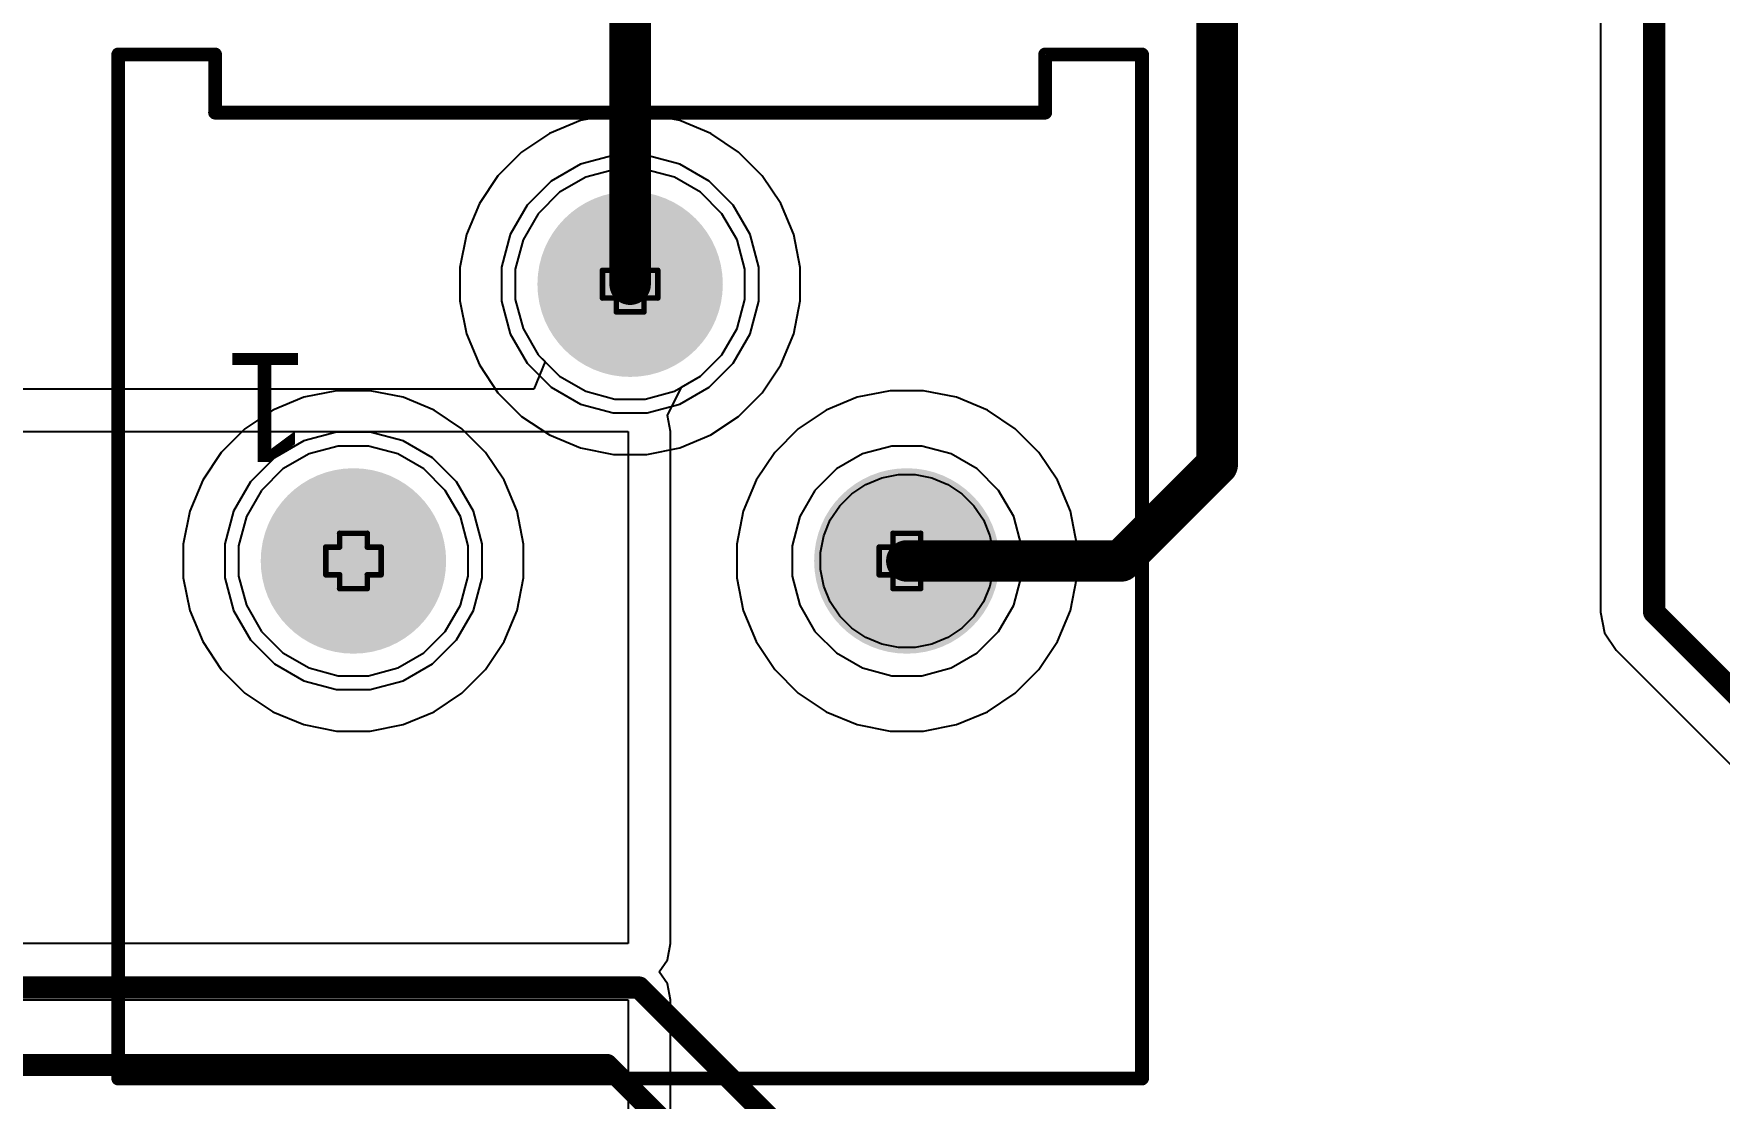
# Model space of a CAD drawing. Header units: inches. Extents: x 0 to 5379, y 0 to 5429.
# Drawn here: x 128.15 to 143.62, y 92.97 to 102.74 of the extents above; entities that cross this region are included whole.
import ezdxf

# ---------------------------------------------------------------- set-up
doc = ezdxf.new("R2010")
doc.units = ezdxf.units.IN
for name, color, linetype in [('Bottom Layer', 5, 'Continuous'), ('Bottom Solder', 6, 'Continuous'), ('Drill Drawing', 1, 'Continuous'), ('GND01', 16, 'Continuous'), ('GND02', 76, 'Continuous'), ('Multi-Layer', 9, 'Continuous'), ('Pad Holes', 156, 'Continuous'), ('PWR', 156, 'Continuous'), ('SIG 01', 90, 'Continuous'), ('Top Layer', 1, 'Continuous'), ('Top Overlay', 2, 'Continuous'), ('Top Solder', 216, 'Continuous')]:
    doc.layers.add(name, color=color, linetype=linetype)
doc.styles.add('Arial', font='', dxfattribs={"height": 0.2})
doc.styles.get('Arial').set_extended_font_data('Arial')

# ---------------------------------------------------------------- blocks, each defined once
blk = doc.blocks.new('3386P_1_104TLF_635')
at = {"layer": 'Bottom Layer'}
h = blk.add_hatch(color=5, dxfattribs=at)
edge = h.paths.add_edge_path()
edge.add_arc((-2.54, 1.27), 0.8, 0, 360)
h = blk.add_hatch(color=5, dxfattribs=at)
edge = h.paths.add_edge_path()
edge.add_arc((2.54, 1.27), 0.8, 0, 360)
h = blk.add_hatch(color=5, dxfattribs=at)
edge = h.paths.add_edge_path()
edge.add_arc((0, -1.27), 0.8, 0, 360)
at = {"layer": 'Bottom Solder'}
h = blk.add_hatch(color=6, dxfattribs=at)
edge = h.paths.add_edge_path()
edge.add_arc((-2.54, 1.27), 0.851, 0, 360)
h = blk.add_hatch(color=6, dxfattribs=at)
edge = h.paths.add_edge_path()
edge.add_arc((2.54, 1.27), 0.851, 0, 360)
h = blk.add_hatch(color=6, dxfattribs=at)
edge = h.paths.add_edge_path()
edge.add_arc((0, -1.27), 0.851, 0, 360)
at = {"layer": 'GND01'}
h = blk.add_hatch(color=16, dxfattribs=at)
edge = h.paths.add_edge_path()
edge.add_arc((-2.54, 1.27), 0.8, 0, 360)
h = blk.add_hatch(color=16, dxfattribs=at)
edge = h.paths.add_edge_path()
edge.add_arc((2.54, 1.27), 0.8, 0, 360)
h = blk.add_hatch(color=16, dxfattribs=at)
edge = h.paths.add_edge_path()
edge.add_arc((0, -1.27), 0.8, 0, 360)
at = {"layer": 'GND02'}
h = blk.add_hatch(color=76, dxfattribs=at)
edge = h.paths.add_edge_path()
edge.add_arc((-2.54, 1.27), 0.8, 0, 360)
h = blk.add_hatch(color=76, dxfattribs=at)
edge = h.paths.add_edge_path()
edge.add_arc((2.54, 1.27), 0.8, 0, 360)
h = blk.add_hatch(color=76, dxfattribs=at)
edge = h.paths.add_edge_path()
edge.add_arc((0, -1.27), 0.8, 0, 360)
at = {"layer": 'Multi-Layer'}
h = blk.add_hatch(color=9, dxfattribs=at)
edge = h.paths.add_edge_path()
edge.add_arc((-2.54, 1.27), 0.8, 0, 360)
h = blk.add_hatch(color=9, dxfattribs=at)
edge = h.paths.add_edge_path()
edge.add_arc((2.54, 1.27), 0.8, 0, 360)
h = blk.add_hatch(color=9, dxfattribs=at)
edge = h.paths.add_edge_path()
edge.add_arc((0, -1.27), 0.8, 0, 360)
at = {"layer": 'Pad Holes'}
h = blk.add_hatch(color=7, dxfattribs=at)
edge = h.paths.add_edge_path()
edge.add_arc((-2.54, 1.27), 0.5, 0, 360)
h = blk.add_hatch(color=7, dxfattribs=at)
edge = h.paths.add_edge_path()
edge.add_arc((2.54, 1.27), 0.5, 0, 360)
h = blk.add_hatch(color=7, dxfattribs=at)
edge = h.paths.add_edge_path()
edge.add_arc((0, -1.27), 0.5, 0, 360)
at = {"layer": 'PWR'}
h = blk.add_hatch(color=156, dxfattribs=at)
edge = h.paths.add_edge_path()
edge.add_arc((-2.54, 1.27), 0.8, 0, 360)
h = blk.add_hatch(color=156, dxfattribs=at)
edge = h.paths.add_edge_path()
edge.add_arc((2.54, 1.27), 0.8, 0, 360)
h = blk.add_hatch(color=156, dxfattribs=at)
edge = h.paths.add_edge_path()
edge.add_arc((0, -1.27), 0.8, 0, 360)
at = {"layer": 'SIG 01'}
h = blk.add_hatch(color=90, dxfattribs=at)
edge = h.paths.add_edge_path()
edge.add_arc((-2.54, 1.27), 0.8, 0, 360)
h = blk.add_hatch(color=90, dxfattribs=at)
edge = h.paths.add_edge_path()
edge.add_arc((2.54, 1.27), 0.8, 0, 360)
h = blk.add_hatch(color=90, dxfattribs=at)
edge = h.paths.add_edge_path()
edge.add_arc((0, -1.27), 0.8, 0, 360)
at = {"layer": 'Top Layer'}
h = blk.add_hatch(color=1, dxfattribs=at)
edge = h.paths.add_edge_path()
edge.add_arc((-2.54, 1.27), 0.8, 0, 360)
h = blk.add_hatch(color=1, dxfattribs=at)
edge = h.paths.add_edge_path()
edge.add_arc((2.54, 1.27), 0.8, 0, 360)
h = blk.add_hatch(color=1, dxfattribs=at)
edge = h.paths.add_edge_path()
edge.add_arc((0, -1.27), 0.8, 0, 360)
at = {"layer": 'Top Solder'}
h = blk.add_hatch(color=216, dxfattribs=at)
edge = h.paths.add_edge_path()
edge.add_arc((-2.54, 1.27), 0.851, 0, 360)
h = blk.add_hatch(color=216, dxfattribs=at)
edge = h.paths.add_edge_path()
edge.add_arc((2.54, 1.27), 0.851, 0, 360)
h = blk.add_hatch(color=216, dxfattribs=at)
edge = h.paths.add_edge_path()
edge.add_arc((0, -1.27), 0.851, 0, 360)
at = {"layer": 'Top Overlay'}
for points in [[(4.699, 6.02, 0.127, 0.127, 0), (-4.699, 6.02, 0.127, 0.127, 0)], [(-4.699, 6.02, 0.127, 0.127, 0), (-4.699, -3.378, 0.127, 0.127, 0)], [(4.699, 6.02, 0.127, 0.127, 0), (4.699, -3.378, 0.127, 0.127, 0)], [(-3.81, -2.845, 0.127, 0.127, 0), (-3.81, -3.378, 0.127, 0.127, 0)], [(3.81, -2.845, 0.127, 0.127, 0), (-3.81, -2.845, 0.127, 0.127, 0)], [(3.81, -2.845, 0.127, 0.127, 0), (3.81, -3.378, 0.127, 0.127, 0)], [(-3.81, -3.378, 0.127, 0.127, 0), (-4.699, -3.378, 0.127, 0.127, 0)], [(4.699, -3.378, 0.127, 0.127, 0), (3.81, -3.378, 0.127, 0.127, 0)]]:
    blk.add_lwpolyline(points, format="xyseb", dxfattribs=at)
for points in [[(-4.731, 6.02, 0.0635, 0.0635, 1), (-4.667, 6.02, 0.0635, 0.0635, 1)], [(-4.731, 6.02, 0.0635, 0.0635, 1), (-4.667, 6.02, 0.0635, 0.0635, 1)], [(4.667, 6.02, 0.0635, 0.0635, 1), (4.731, 6.02, 0.0635, 0.0635, 1)], [(4.667, 6.02, 0.0635, 0.0635, 1), (4.731, 6.02, 0.0635, 0.0635, 1)], [(-3.842, -2.845, 0.0635, 0.0635, 1), (-3.778, -2.845, 0.0635, 0.0635, 1)], [(-3.842, -2.845, 0.0635, 0.0635, 1), (-3.778, -2.845, 0.0635, 0.0635, 1)], [(3.778, -2.845, 0.0635, 0.0635, 1), (3.842, -2.845, 0.0635, 0.0635, 1)], [(3.778, -2.845, 0.0635, 0.0635, 1), (3.842, -2.845, 0.0635, 0.0635, 1)], [(-4.731, -3.378, 0.0635, 0.0635, 1), (-4.667, -3.378, 0.0635, 0.0635, 1)], [(-4.731, -3.378, 0.0635, 0.0635, 1), (-4.667, -3.378, 0.0635, 0.0635, 1)], [(-3.842, -3.378, 0.0635, 0.0635, 1), (-3.778, -3.378, 0.0635, 0.0635, 1)], [(-3.842, -3.378, 0.0635, 0.0635, 1), (-3.778, -3.378, 0.0635, 0.0635, 1)], [(3.778, -3.378, 0.0635, 0.0635, 1), (3.842, -3.378, 0.0635, 0.0635, 1)], [(3.778, -3.378, 0.0635, 0.0635, 1), (3.842, -3.378, 0.0635, 0.0635, 1)], [(4.667, -3.378, 0.0635, 0.0635, 1), (4.731, -3.378, 0.0635, 0.0635, 1)], [(4.667, -3.378, 0.0635, 0.0635, 1), (4.731, -3.378, 0.0635, 0.0635, 1)]]:
    blk.add_lwpolyline(points, format="xyseb", close=True, dxfattribs=at)
at = {"layer": 'Top Overlay', "style": 'Arial'}
blk.add_text('1', height=1, dxfattribs=at).set_placement((2.943, -0.638))

msp = doc.modelspace()

# ---------------------------------------------------------------- linework, layer by layer
at = {"layer": 'Bottom Layer'}
for p, q in [((133.467, 102), (133.165, 101.94)), ((133.775, 102), (133.467, 102)), ((134.077, 101.94), (133.775, 102)), ((132.881, 101.822), (132.625, 101.651)), ((133.165, 101.94), (132.881, 101.822)), ((134.361, 101.822), (134.077, 101.94)), ((134.617, 101.651), (134.361, 101.822)), ((132.625, 101.651), (132.408, 101.434)), ((134.834, 101.434), (134.617, 101.651)), ((132.408, 101.434), (132.237, 101.178)), ((135.005, 101.178), (134.834, 101.434)), ((132.237, 101.178), (132.119, 100.894)), ((135.123, 100.894), (135.005, 101.178)), ((132.119, 100.894), (132.059, 100.592)), ((135.183, 100.592), (135.123, 100.894)), ((132.059, 100.592), (132.059, 100.284)), ((135.183, 100.284), (135.183, 100.592)), ((132.059, 100.284), (132.119, 99.983)), ((135.123, 99.983), (135.183, 100.284)), ((132.119, 99.983), (132.237, 99.698)), ((135.005, 99.698), (135.123, 99.983)), ((132.237, 99.698), (132.408, 99.442)), ((134.834, 99.442), (135.005, 99.698)), ((130.625, 99.4), (130.341, 99.282)), ((130.927, 99.46), (130.625, 99.4)), ((131.235, 99.46), (130.927, 99.46)), ((131.537, 99.4), (131.235, 99.46)), ((131.821, 99.282), (131.537, 99.4)), ((132.408, 99.442), (132.625, 99.225)), ((134.617, 99.225), (134.834, 99.442)), ((135.705, 99.4), (135.421, 99.282)), ((136.007, 99.46), (135.705, 99.4)), ((136.315, 99.46), (136.007, 99.46)), ((136.617, 99.4), (136.315, 99.46)), ((136.901, 99.282), (136.617, 99.4)), ((130.341, 99.282), (130.085, 99.111)), ((132.077, 99.111), (131.821, 99.282)), ((132.625, 99.225), (132.881, 99.054)), ((134.361, 99.054), (134.617, 99.225)), ((135.421, 99.282), (135.165, 99.111)), ((137.157, 99.111), (136.901, 99.282)), ((130.085, 99.111), (129.868, 98.894)), ((132.294, 98.894), (132.077, 99.111)), ((132.881, 99.054), (133.165, 98.936)), ((134.077, 98.936), (134.361, 99.054)), ((135.165, 99.111), (134.948, 98.894)), ((137.374, 98.894), (137.157, 99.111)), ((129.868, 98.894), (129.697, 98.638)), ((132.465, 98.638), (132.294, 98.894)), ((133.165, 98.936), (133.467, 98.876)), ((133.467, 98.876), (133.775, 98.876)), ((133.775, 98.876), (134.077, 98.936)), ((134.948, 98.894), (134.777, 98.638)), ((137.545, 98.638), (137.374, 98.894)), ((129.697, 98.638), (129.579, 98.354)), ((132.583, 98.354), (132.465, 98.638)), ((134.777, 98.638), (134.659, 98.354)), ((135.655, 98.514), (135.785, 98.601)), ((135.785, 98.601), (135.93, 98.661)), ((135.93, 98.661), (136.083, 98.692)), ((136.083, 98.692), (136.239, 98.692)), ((136.239, 98.692), (136.392, 98.661)), ((136.392, 98.661), (136.537, 98.601)), ((136.537, 98.601), (136.667, 98.514)), ((137.663, 98.354), (137.545, 98.638)), ((135.545, 98.404), (135.655, 98.514)), ((136.667, 98.514), (136.777, 98.404)), ((129.579, 98.354), (129.519, 98.052)), ((132.643, 98.052), (132.583, 98.354)), ((134.659, 98.354), (134.599, 98.052)), ((135.398, 98.13), (135.458, 98.274)), ((135.458, 98.274), (135.545, 98.404)), ((136.777, 98.404), (136.864, 98.274)), ((136.864, 98.274), (136.924, 98.13)), ((137.723, 98.052), (137.663, 98.354)), ((135.368, 97.976), (135.398, 98.13)), ((136.924, 98.13), (136.954, 97.976)), ((129.519, 98.052), (129.519, 97.744)), ((132.643, 97.744), (132.643, 98.052)), ((134.599, 98.052), (134.599, 97.744)), ((135.368, 97.82), (135.368, 97.976)), ((136.954, 97.976), (136.954, 97.82)), ((137.723, 97.744), (137.723, 98.052)), ((135.398, 97.667), (135.368, 97.82)), ((136.954, 97.82), (136.924, 97.667)), ((129.519, 97.744), (129.579, 97.443)), ((132.583, 97.443), (132.643, 97.744)), ((134.599, 97.744), (134.659, 97.443)), ((135.458, 97.522), (135.398, 97.667)), ((136.924, 97.667), (136.864, 97.522)), ((137.663, 97.443), (137.723, 97.744)), ((135.545, 97.392), (135.458, 97.522)), ((136.864, 97.522), (136.777, 97.392)), ((129.579, 97.443), (129.697, 97.158)), ((132.465, 97.158), (132.583, 97.443)), ((134.659, 97.443), (134.777, 97.158)), ((135.655, 97.282), (135.545, 97.392)), ((136.777, 97.392), (136.667, 97.282)), ((137.545, 97.158), (137.663, 97.443)), ((135.785, 97.195), (135.655, 97.282)), ((135.93, 97.135), (135.785, 97.195)), ((136.537, 97.195), (136.392, 97.135)), ((136.667, 97.282), (136.537, 97.195)), ((129.697, 97.158), (129.868, 96.902)), ((132.294, 96.902), (132.465, 97.158)), ((134.777, 97.158), (134.948, 96.902)), ((136.083, 97.105), (135.93, 97.135)), ((136.239, 97.105), (136.083, 97.105)), ((136.392, 97.135), (136.239, 97.105)), ((137.374, 96.902), (137.545, 97.158)), ((129.868, 96.902), (130.085, 96.685)), ((132.077, 96.685), (132.294, 96.902)), ((134.948, 96.902), (135.165, 96.685)), ((137.157, 96.685), (137.374, 96.902)), ((130.085, 96.685), (130.341, 96.514)), ((131.821, 96.514), (132.077, 96.685)), ((135.165, 96.685), (135.421, 96.514)), ((136.901, 96.514), (137.157, 96.685)), ((130.341, 96.514), (130.625, 96.396)), ((131.537, 96.396), (131.821, 96.514)), ((135.421, 96.514), (135.705, 96.396)), ((136.617, 96.396), (136.901, 96.514)), ((130.625, 96.396), (130.927, 96.336)), ((130.927, 96.336), (131.235, 96.336)), ((131.235, 96.336), (131.537, 96.396)), ((135.705, 96.396), (136.007, 96.336)), ((136.007, 96.336), (136.315, 96.336)), ((136.315, 96.336), (136.617, 96.396))]:
    msp.add_line(p, q, dxfattribs=at)
at = {"layer": 'Drill Drawing'}
for points in [[(133.367, 100.311, 0.0508, 0.0508, 0), (133.367, 100.565, 0.0508, 0.0508, 0)], [(133.367, 100.565, 0.0508, 0.0508, 0), (133.494, 100.565, 0.0508, 0.0508, 0)], [(133.494, 100.565, 0.0508, 0.0508, 0), (133.494, 100.692, 0.0508, 0.0508, 0)], [(133.494, 100.692, 0.0508, 0.0508, 0), (133.748, 100.692, 0.0508, 0.0508, 0)], [(133.748, 100.565, 0.0508, 0.0508, 0), (133.748, 100.692, 0.0508, 0.0508, 0)], [(133.748, 100.565, 0.0508, 0.0508, 0), (133.875, 100.565, 0.0508, 0.0508, 0)], [(133.875, 100.311, 0.0508, 0.0508, 0), (133.875, 100.565, 0.0508, 0.0508, 0)], [(133.367, 100.311, 0.0508, 0.0508, 0), (133.494, 100.311, 0.0508, 0.0508, 0)], [(133.494, 100.184, 0.0508, 0.0508, 0), (133.494, 100.311, 0.0508, 0.0508, 0)], [(133.748, 100.311, 0.0508, 0.0508, 0), (133.875, 100.311, 0.0508, 0.0508, 0)], [(133.748, 100.184, 0.0508, 0.0508, 0), (133.748, 100.311, 0.0508, 0.0508, 0)], [(133.494, 100.184, 0.0508, 0.0508, 0), (133.748, 100.184, 0.0508, 0.0508, 0)], [(130.954, 98.025, 0.0508, 0.0508, 0), (130.954, 98.152, 0.0508, 0.0508, 0)], [(130.954, 98.152, 0.0508, 0.0508, 0), (131.208, 98.152, 0.0508, 0.0508, 0)], [(131.208, 98.025, 0.0508, 0.0508, 0), (131.208, 98.152, 0.0508, 0.0508, 0)], [(136.034, 98.025, 0.0508, 0.0508, 0), (136.034, 98.152, 0.0508, 0.0508, 0)], [(136.034, 98.152, 0.0508, 0.0508, 0), (136.288, 98.152, 0.0508, 0.0508, 0)], [(136.288, 98.025, 0.0508, 0.0508, 0), (136.288, 98.152, 0.0508, 0.0508, 0)], [(130.827, 97.771, 0.0508, 0.0508, 0), (130.827, 98.025, 0.0508, 0.0508, 0)], [(130.827, 98.025, 0.0508, 0.0508, 0), (130.954, 98.025, 0.0508, 0.0508, 0)], [(131.208, 98.025, 0.0508, 0.0508, 0), (131.335, 98.025, 0.0508, 0.0508, 0)], [(131.335, 97.771, 0.0508, 0.0508, 0), (131.335, 98.025, 0.0508, 0.0508, 0)], [(135.907, 97.771, 0.0508, 0.0508, 0), (135.907, 98.025, 0.0508, 0.0508, 0)], [(135.907, 98.025, 0.0508, 0.0508, 0), (136.034, 98.025, 0.0508, 0.0508, 0)], [(136.288, 98.025, 0.0508, 0.0508, 0), (136.415, 98.025, 0.0508, 0.0508, 0)], [(136.415, 97.771, 0.0508, 0.0508, 0), (136.415, 98.025, 0.0508, 0.0508, 0)], [(130.827, 97.771, 0.0508, 0.0508, 0), (130.954, 97.771, 0.0508, 0.0508, 0)], [(130.954, 97.644, 0.0508, 0.0508, 0), (130.954, 97.771, 0.0508, 0.0508, 0)], [(131.208, 97.771, 0.0508, 0.0508, 0), (131.335, 97.771, 0.0508, 0.0508, 0)], [(131.208, 97.644, 0.0508, 0.0508, 0), (131.208, 97.771, 0.0508, 0.0508, 0)], [(135.907, 97.771, 0.0508, 0.0508, 0), (136.034, 97.771, 0.0508, 0.0508, 0)], [(136.034, 97.644, 0.0508, 0.0508, 0), (136.034, 97.771, 0.0508, 0.0508, 0)], [(136.288, 97.771, 0.0508, 0.0508, 0), (136.415, 97.771, 0.0508, 0.0508, 0)], [(136.288, 97.644, 0.0508, 0.0508, 0), (136.288, 97.771, 0.0508, 0.0508, 0)], [(130.954, 97.644, 0.0508, 0.0508, 0), (131.208, 97.644, 0.0508, 0.0508, 0)], [(136.034, 97.644, 0.0508, 0.0508, 0), (136.288, 97.644, 0.0508, 0.0508, 0)]]:
    msp.add_lwpolyline(points, format="xyseb", dxfattribs=at)
for points in [[(133.354, 100.565, 0.0254, 0.0254, 1), (133.38, 100.565, 0.0254, 0.0254, 1)], [(133.354, 100.565, 0.0254, 0.0254, 1), (133.38, 100.565, 0.0254, 0.0254, 1)], [(133.481, 100.692, 0.0254, 0.0254, 1), (133.507, 100.692, 0.0254, 0.0254, 1)], [(133.481, 100.692, 0.0254, 0.0254, 1), (133.507, 100.692, 0.0254, 0.0254, 1)], [(133.481, 100.565, 0.0254, 0.0254, 1), (133.507, 100.565, 0.0254, 0.0254, 1)], [(133.481, 100.565, 0.0254, 0.0254, 1), (133.507, 100.565, 0.0254, 0.0254, 1)], [(133.735, 100.692, 0.0254, 0.0254, 1), (133.761, 100.692, 0.0254, 0.0254, 1)], [(133.735, 100.692, 0.0254, 0.0254, 1), (133.761, 100.692, 0.0254, 0.0254, 1)], [(133.735, 100.565, 0.0254, 0.0254, 1), (133.761, 100.565, 0.0254, 0.0254, 1)], [(133.735, 100.565, 0.0254, 0.0254, 1), (133.761, 100.565, 0.0254, 0.0254, 1)], [(133.862, 100.565, 0.0254, 0.0254, 1), (133.888, 100.565, 0.0254, 0.0254, 1)], [(133.862, 100.565, 0.0254, 0.0254, 1), (133.888, 100.565, 0.0254, 0.0254, 1)], [(133.354, 100.311, 0.0254, 0.0254, 1), (133.38, 100.311, 0.0254, 0.0254, 1)], [(133.354, 100.311, 0.0254, 0.0254, 1), (133.38, 100.311, 0.0254, 0.0254, 1)], [(133.481, 100.311, 0.0254, 0.0254, 1), (133.507, 100.311, 0.0254, 0.0254, 1)], [(133.481, 100.311, 0.0254, 0.0254, 1), (133.507, 100.311, 0.0254, 0.0254, 1)], [(133.735, 100.311, 0.0254, 0.0254, 1), (133.761, 100.311, 0.0254, 0.0254, 1)], [(133.735, 100.311, 0.0254, 0.0254, 1), (133.761, 100.311, 0.0254, 0.0254, 1)], [(133.862, 100.311, 0.0254, 0.0254, 1), (133.888, 100.311, 0.0254, 0.0254, 1)], [(133.862, 100.311, 0.0254, 0.0254, 1), (133.888, 100.311, 0.0254, 0.0254, 1)], [(133.481, 100.184, 0.0254, 0.0254, 1), (133.507, 100.184, 0.0254, 0.0254, 1)], [(133.481, 100.184, 0.0254, 0.0254, 1), (133.507, 100.184, 0.0254, 0.0254, 1)], [(133.735, 100.184, 0.0254, 0.0254, 1), (133.761, 100.184, 0.0254, 0.0254, 1)], [(133.735, 100.184, 0.0254, 0.0254, 1), (133.761, 100.184, 0.0254, 0.0254, 1)], [(130.941, 98.152, 0.0254, 0.0254, 1), (130.967, 98.152, 0.0254, 0.0254, 1)], [(130.941, 98.152, 0.0254, 0.0254, 1), (130.967, 98.152, 0.0254, 0.0254, 1)], [(131.195, 98.152, 0.0254, 0.0254, 1), (131.221, 98.152, 0.0254, 0.0254, 1)], [(131.195, 98.152, 0.0254, 0.0254, 1), (131.221, 98.152, 0.0254, 0.0254, 1)], [(136.021, 98.152, 0.0254, 0.0254, 1), (136.047, 98.152, 0.0254, 0.0254, 1)], [(136.021, 98.152, 0.0254, 0.0254, 1), (136.047, 98.152, 0.0254, 0.0254, 1)], [(136.275, 98.152, 0.0254, 0.0254, 1), (136.301, 98.152, 0.0254, 0.0254, 1)], [(136.275, 98.152, 0.0254, 0.0254, 1), (136.301, 98.152, 0.0254, 0.0254, 1)], [(130.814, 98.025, 0.0254, 0.0254, 1), (130.84, 98.025, 0.0254, 0.0254, 1)], [(130.814, 98.025, 0.0254, 0.0254, 1), (130.84, 98.025, 0.0254, 0.0254, 1)], [(130.941, 98.025, 0.0254, 0.0254, 1), (130.967, 98.025, 0.0254, 0.0254, 1)], [(130.941, 98.025, 0.0254, 0.0254, 1), (130.967, 98.025, 0.0254, 0.0254, 1)], [(131.195, 98.025, 0.0254, 0.0254, 1), (131.221, 98.025, 0.0254, 0.0254, 1)], [(131.195, 98.025, 0.0254, 0.0254, 1), (131.221, 98.025, 0.0254, 0.0254, 1)], [(131.322, 98.025, 0.0254, 0.0254, 1), (131.348, 98.025, 0.0254, 0.0254, 1)], [(131.322, 98.025, 0.0254, 0.0254, 1), (131.348, 98.025, 0.0254, 0.0254, 1)], [(135.894, 98.025, 0.0254, 0.0254, 1), (135.92, 98.025, 0.0254, 0.0254, 1)], [(135.894, 98.025, 0.0254, 0.0254, 1), (135.92, 98.025, 0.0254, 0.0254, 1)], [(136.021, 98.025, 0.0254, 0.0254, 1), (136.047, 98.025, 0.0254, 0.0254, 1)], [(136.021, 98.025, 0.0254, 0.0254, 1), (136.047, 98.025, 0.0254, 0.0254, 1)], [(136.275, 98.025, 0.0254, 0.0254, 1), (136.301, 98.025, 0.0254, 0.0254, 1)], [(136.275, 98.025, 0.0254, 0.0254, 1), (136.301, 98.025, 0.0254, 0.0254, 1)], [(136.402, 98.025, 0.0254, 0.0254, 1), (136.428, 98.025, 0.0254, 0.0254, 1)], [(136.402, 98.025, 0.0254, 0.0254, 1), (136.428, 98.025, 0.0254, 0.0254, 1)], [(130.814, 97.771, 0.0254, 0.0254, 1), (130.84, 97.771, 0.0254, 0.0254, 1)], [(130.814, 97.771, 0.0254, 0.0254, 1), (130.84, 97.771, 0.0254, 0.0254, 1)], [(130.941, 97.771, 0.0254, 0.0254, 1), (130.967, 97.771, 0.0254, 0.0254, 1)], [(130.941, 97.771, 0.0254, 0.0254, 1), (130.967, 97.771, 0.0254, 0.0254, 1)], [(131.195, 97.771, 0.0254, 0.0254, 1), (131.221, 97.771, 0.0254, 0.0254, 1)], [(131.195, 97.771, 0.0254, 0.0254, 1), (131.221, 97.771, 0.0254, 0.0254, 1)], [(131.322, 97.771, 0.0254, 0.0254, 1), (131.348, 97.771, 0.0254, 0.0254, 1)], [(131.322, 97.771, 0.0254, 0.0254, 1), (131.348, 97.771, 0.0254, 0.0254, 1)], [(135.894, 97.771, 0.0254, 0.0254, 1), (135.92, 97.771, 0.0254, 0.0254, 1)], [(135.894, 97.771, 0.0254, 0.0254, 1), (135.92, 97.771, 0.0254, 0.0254, 1)], [(136.021, 97.771, 0.0254, 0.0254, 1), (136.047, 97.771, 0.0254, 0.0254, 1)], [(136.021, 97.771, 0.0254, 0.0254, 1), (136.047, 97.771, 0.0254, 0.0254, 1)], [(136.275, 97.771, 0.0254, 0.0254, 1), (136.301, 97.771, 0.0254, 0.0254, 1)], [(136.275, 97.771, 0.0254, 0.0254, 1), (136.301, 97.771, 0.0254, 0.0254, 1)], [(136.402, 97.771, 0.0254, 0.0254, 1), (136.428, 97.771, 0.0254, 0.0254, 1)], [(136.402, 97.771, 0.0254, 0.0254, 1), (136.428, 97.771, 0.0254, 0.0254, 1)], [(130.941, 97.644, 0.0254, 0.0254, 1), (130.967, 97.644, 0.0254, 0.0254, 1)], [(130.941, 97.644, 0.0254, 0.0254, 1), (130.967, 97.644, 0.0254, 0.0254, 1)], [(131.195, 97.644, 0.0254, 0.0254, 1), (131.221, 97.644, 0.0254, 0.0254, 1)], [(131.195, 97.644, 0.0254, 0.0254, 1), (131.221, 97.644, 0.0254, 0.0254, 1)], [(136.021, 97.644, 0.0254, 0.0254, 1), (136.047, 97.644, 0.0254, 0.0254, 1)], [(136.021, 97.644, 0.0254, 0.0254, 1), (136.047, 97.644, 0.0254, 0.0254, 1)], [(136.275, 97.644, 0.0254, 0.0254, 1), (136.301, 97.644, 0.0254, 0.0254, 1)], [(136.275, 97.644, 0.0254, 0.0254, 1), (136.301, 97.644, 0.0254, 0.0254, 1)]]:
    msp.add_lwpolyline(points, format="xyseb", close=True, dxfattribs=at)
at = {"layer": 'GND01'}
for p, q in [((133.214, 101.42), (132.974, 101.282)), ((133.482, 101.492), (133.214, 101.42)), ((133.76, 101.492), (133.482, 101.492)), ((134.028, 101.42), (133.76, 101.492)), ((134.268, 101.282), (134.028, 101.42)), ((132.974, 101.282), (132.778, 101.085)), ((134.464, 101.085), (134.268, 101.282)), ((132.778, 101.085), (132.639, 100.845)), ((134.603, 100.845), (134.464, 101.085)), ((132.639, 100.845), (132.567, 100.577)), ((134.675, 100.577), (134.603, 100.845)), ((132.567, 100.577), (132.567, 100.299)), ((134.675, 100.299), (134.675, 100.577)), ((132.567, 100.299), (132.639, 100.031)), ((134.603, 100.031), (134.675, 100.299)), ((132.639, 100.031), (132.778, 99.791)), ((134.464, 99.791), (134.603, 100.031)), ((132.778, 99.791), (132.974, 99.595)), ((134.268, 99.595), (134.464, 99.791)), ((132.974, 99.595), (133.214, 99.456)), ((134.028, 99.456), (134.268, 99.595)), ((133.214, 99.456), (133.482, 99.384)), ((133.482, 99.384), (133.76, 99.384)), ((133.76, 99.384), (134.028, 99.456)), ((130.674, 98.88), (130.434, 98.742)), ((130.942, 98.952), (130.674, 98.88)), ((131.22, 98.952), (130.942, 98.952)), ((131.488, 98.88), (131.22, 98.952)), ((131.728, 98.742), (131.488, 98.88)), ((130.434, 98.742), (130.238, 98.545)), ((131.924, 98.545), (131.728, 98.742)), ((130.238, 98.545), (130.099, 98.305)), ((132.063, 98.305), (131.924, 98.545)), ((130.099, 98.305), (130.027, 98.037)), ((132.135, 98.037), (132.063, 98.305)), ((130.027, 98.037), (130.027, 97.759)), ((132.135, 97.759), (132.135, 98.037)), ((130.027, 97.759), (130.099, 97.491)), ((132.063, 97.491), (132.135, 97.759)), ((130.099, 97.491), (130.238, 97.251)), ((131.924, 97.251), (132.063, 97.491)), ((130.238, 97.251), (130.434, 97.055)), ((131.728, 97.055), (131.924, 97.251)), ((130.434, 97.055), (130.674, 96.916)), ((131.488, 96.916), (131.728, 97.055)), ((130.674, 96.916), (130.942, 96.844)), ((131.22, 96.844), (131.488, 96.916)), ((130.942, 96.844), (131.22, 96.844))]:
    msp.add_line(p, q, dxfattribs=at)
at = {"layer": 'GND02'}
for p, q in [((133.214, 101.42), (132.974, 101.282)), ((133.482, 101.492), (133.214, 101.42)), ((133.76, 101.492), (133.482, 101.492)), ((134.028, 101.42), (133.76, 101.492)), ((134.268, 101.282), (134.028, 101.42)), ((132.974, 101.282), (132.778, 101.085)), ((134.464, 101.085), (134.268, 101.282)), ((132.778, 101.085), (132.639, 100.845)), ((134.603, 100.845), (134.464, 101.085)), ((132.639, 100.845), (132.567, 100.577)), ((134.675, 100.577), (134.603, 100.845)), ((132.567, 100.577), (132.567, 100.299)), ((134.675, 100.299), (134.675, 100.577)), ((132.567, 100.299), (132.639, 100.031)), ((134.603, 100.031), (134.675, 100.299)), ((132.639, 100.031), (132.778, 99.791)), ((134.464, 99.791), (134.603, 100.031)), ((132.778, 99.791), (132.974, 99.595)), ((134.268, 99.595), (134.464, 99.791)), ((132.974, 99.595), (133.214, 99.456)), ((134.028, 99.456), (134.268, 99.595)), ((133.214, 99.456), (133.482, 99.384)), ((133.482, 99.384), (133.76, 99.384)), ((133.76, 99.384), (134.028, 99.456)), ((130.674, 98.88), (130.434, 98.742)), ((130.942, 98.952), (130.674, 98.88)), ((131.22, 98.952), (130.942, 98.952)), ((131.488, 98.88), (131.22, 98.952)), ((131.728, 98.742), (131.488, 98.88)), ((130.434, 98.742), (130.238, 98.545)), ((131.924, 98.545), (131.728, 98.742)), ((130.238, 98.545), (130.099, 98.305)), ((132.063, 98.305), (131.924, 98.545)), ((130.099, 98.305), (130.027, 98.037)), ((132.135, 98.037), (132.063, 98.305)), ((130.027, 98.037), (130.027, 97.759)), ((132.135, 97.759), (132.135, 98.037)), ((130.027, 97.759), (130.099, 97.491)), ((132.063, 97.491), (132.135, 97.759)), ((130.099, 97.491), (130.238, 97.251)), ((131.924, 97.251), (132.063, 97.491)), ((130.238, 97.251), (130.434, 97.055)), ((131.728, 97.055), (131.924, 97.251)), ((130.434, 97.055), (130.674, 96.916)), ((131.488, 96.916), (131.728, 97.055)), ((130.674, 96.916), (130.942, 96.844)), ((131.22, 96.844), (131.488, 96.916)), ((130.942, 96.844), (131.22, 96.844))]:
    msp.add_line(p, q, dxfattribs=at)
at = {"layer": 'PWR'}
for p, q in [((133.214, 101.42), (132.974, 101.282)), ((133.482, 101.492), (133.214, 101.42)), ((133.76, 101.492), (133.482, 101.492)), ((134.028, 101.42), (133.76, 101.492)), ((134.268, 101.282), (134.028, 101.42)), ((132.974, 101.282), (132.778, 101.085)), ((134.464, 101.085), (134.268, 101.282)), ((132.778, 101.085), (132.639, 100.845)), ((134.603, 100.845), (134.464, 101.085)), ((132.639, 100.845), (132.567, 100.577)), ((134.675, 100.577), (134.603, 100.845)), ((132.567, 100.577), (132.567, 100.299)), ((134.675, 100.299), (134.675, 100.577)), ((132.567, 100.299), (132.639, 100.031)), ((134.603, 100.031), (134.675, 100.299)), ((132.639, 100.031), (132.778, 99.791)), ((134.464, 99.791), (134.603, 100.031)), ((132.841, 99.728), (132.736, 99.474)), ((132.778, 99.791), (132.841, 99.728)), ((134.268, 99.595), (134.464, 99.791)), ((133.963, 99.234), (134.094, 99.494)), ((134.094, 99.494), (134.268, 99.595)), ((132.736, 99.474), (120.383, 99.474)), ((133.992, 99.085), (133.963, 99.234)), ((120.117, 99.085), (133.604, 99.085)), ((133.604, 99.085), (133.604, 94.386)), ((133.992, 94.386), (133.992, 99.085)), ((135.754, 98.88), (135.514, 98.742)), ((136.022, 98.952), (135.754, 98.88)), ((136.3, 98.952), (136.022, 98.952)), ((136.568, 98.88), (136.3, 98.952)), ((136.808, 98.742), (136.568, 98.88)), ((135.514, 98.742), (135.318, 98.545)), ((137.004, 98.545), (136.808, 98.742)), ((135.318, 98.545), (135.179, 98.305)), ((137.143, 98.305), (137.004, 98.545)), ((135.179, 98.305), (135.107, 98.037)), ((137.215, 98.037), (137.143, 98.305)), ((135.107, 98.037), (135.107, 97.759)), ((137.215, 97.759), (137.215, 98.037)), ((135.107, 97.759), (135.179, 97.491)), ((137.143, 97.491), (137.215, 97.759)), ((135.179, 97.491), (135.318, 97.251)), ((137.004, 97.251), (137.143, 97.491)), ((135.318, 97.251), (135.514, 97.055)), ((136.808, 97.055), (137.004, 97.251)), ((135.514, 97.055), (135.754, 96.916)), ((136.568, 96.916), (136.808, 97.055)), ((135.754, 96.916), (136.022, 96.844)), ((136.3, 96.844), (136.568, 96.916)), ((136.022, 96.844), (136.3, 96.844)), ((133.604, 94.386), (126.238, 94.386)), ((133.963, 94.238), (133.992, 94.386)), ((133.889, 94.128), (133.963, 94.238)), ((133.963, 94.018), (133.889, 94.128)), ((133.992, 93.869), (133.963, 94.018)), ((126.822, 93.869), (133.604, 93.869)), ((133.604, 93.869), (133.604, 68.604)), ((133.992, 68.604), (133.992, 93.869))]:
    msp.add_line(p, q, dxfattribs=at)
at = {"layer": 'SIG 01'}
for p, q in [((142.529, 105.376), (142.529, 97.427)), ((133.165, 101.539), (132.896, 101.383)), ((133.466, 101.619), (133.165, 101.539)), ((133.776, 101.619), (133.466, 101.619)), ((134.077, 101.539), (133.776, 101.619)), ((134.346, 101.383), (134.077, 101.539)), ((132.896, 101.383), (132.676, 101.163)), ((134.566, 101.163), (134.346, 101.383)), ((132.676, 101.163), (132.52, 100.894)), ((134.722, 100.894), (134.566, 101.163)), ((132.52, 100.894), (132.44, 100.594)), ((134.802, 100.594), (134.722, 100.894)), ((132.44, 100.594), (132.44, 100.283)), ((134.802, 100.283), (134.802, 100.594)), ((132.44, 100.283), (132.52, 99.982)), ((134.722, 99.982), (134.802, 100.283)), ((132.52, 99.982), (132.676, 99.713)), ((134.566, 99.713), (134.722, 99.982)), ((132.676, 99.713), (132.896, 99.493)), ((134.346, 99.493), (134.566, 99.713)), ((132.896, 99.493), (133.165, 99.338)), ((134.077, 99.338), (134.346, 99.493)), ((133.165, 99.338), (133.466, 99.257)), ((133.776, 99.257), (134.077, 99.338)), ((133.466, 99.257), (133.776, 99.257)), ((130.926, 99.079), (130.625, 98.999)), ((131.236, 99.079), (130.926, 99.079)), ((131.537, 98.999), (131.236, 99.079)), ((130.625, 98.999), (130.356, 98.843)), ((131.806, 98.843), (131.537, 98.999)), ((130.356, 98.843), (130.136, 98.623)), ((132.026, 98.623), (131.806, 98.843)), ((130.136, 98.623), (129.98, 98.354)), ((132.182, 98.354), (132.026, 98.623)), ((129.98, 98.354), (129.9, 98.054)), ((132.262, 98.054), (132.182, 98.354)), ((129.9, 98.054), (129.9, 97.743)), ((132.262, 97.743), (132.262, 98.054)), ((129.9, 97.743), (129.98, 97.442)), ((132.182, 97.442), (132.262, 97.743)), ((129.98, 97.442), (130.136, 97.173)), ((132.026, 97.173), (132.182, 97.442)), ((142.529, 97.427), (142.566, 97.239)), ((130.136, 97.173), (130.356, 96.953)), ((131.806, 96.953), (132.026, 97.173)), ((142.566, 97.239), (142.673, 97.08)), ((142.673, 97.08), (143.91, 95.842)), ((130.356, 96.953), (130.625, 96.798)), ((131.537, 96.798), (131.806, 96.953)), ((130.625, 96.798), (130.926, 96.717)), ((130.926, 96.717), (131.236, 96.717)), ((131.236, 96.717), (131.537, 96.798))]:
    msp.add_line(p, q, dxfattribs=at)
for points in [[(143.021, 97.427, 0.203, 0.203, 0), (143.021, 105.58, 0.203, 0.203, 0)], [(143.021, 97.427, 0.203, 0.203, 0), (144.258, 96.19, 0.203, 0.203, 0)]]:
    msp.add_lwpolyline(points, format="xyseb", dxfattribs=at)
msp.add_lwpolyline([(142.97, 97.427, 0.102, 0.102, 1), (143.071, 97.427, 0.102, 0.102, 1)], format="xyseb", close=True, dxfattribs=at)
msp.add_lwpolyline([(142.97, 97.427, 0.102, 0.102, 1), (143.071, 97.427, 0.102, 0.102, 1)], format="xyseb", close=True, dxfattribs=at)
at = {"layer": 'Top Layer'}
for points in [[(139.01, 98.781, 0.381, 0.381, 0), (139.01, 105.639, 0.381, 0.381, 0)], [(133.621, 100.438, 0.381, 0.381, 0), (133.621, 103.791, 0.381, 0.381, 0)], [(138.127, 97.898, 0.381, 0.381, 0), (139.01, 98.781, 0.381, 0.381, 0)], [(136.161, 97.898, 0.381, 0.381, 0), (138.127, 97.898, 0.381, 0.381, 0)], [(112.252, 93.983, 0.203, 0.203, 0), (133.703, 93.983, 0.203, 0.203, 0)], [(133.703, 93.983, 0.203, 0.203, 0), (142.255, 85.431, 0.203, 0.203, 0)], [(112.546, 93.272, 0.203, 0.203, 0), (133.408, 93.272, 0.203, 0.203, 0)], [(133.408, 93.272, 0.203, 0.203, 0), (141.923, 84.757, 0.203, 0.203, 0)]]:
    msp.add_lwpolyline(points, format="xyseb", dxfattribs=at)
for points in [[(133.526, 100.438, 0.191, 0.191, 1), (133.716, 100.438, 0.191, 0.191, 1)], [(138.914, 98.781, 0.191, 0.191, 1), (139.105, 98.781, 0.191, 0.191, 1)], [(138.914, 98.781, 0.191, 0.191, 1), (139.105, 98.781, 0.191, 0.191, 1)], [(136.066, 97.898, 0.191, 0.191, 1), (136.256, 97.898, 0.191, 0.191, 1)], [(138.032, 97.898, 0.191, 0.191, 1), (138.222, 97.898, 0.191, 0.191, 1)], [(138.032, 97.898, 0.191, 0.191, 1), (138.222, 97.898, 0.191, 0.191, 1)], [(133.652, 93.983, 0.102, 0.102, 1), (133.754, 93.983, 0.102, 0.102, 1)], [(133.652, 93.983, 0.102, 0.102, 1), (133.754, 93.983, 0.102, 0.102, 1)], [(133.357, 93.272, 0.102, 0.102, 1), (133.458, 93.272, 0.102, 0.102, 1)], [(133.357, 93.272, 0.102, 0.102, 1), (133.458, 93.272, 0.102, 0.102, 1)]]:
    msp.add_lwpolyline(points, format="xyseb", close=True, dxfattribs=at)

# ---------------------------------------------------------------- block references
at = {"rotation": 180}
msp.add_blockref('3386P_1_104TLF_635', (133.621, 99.168), dxfattribs=at)

doc.saveas('drawing.dxf')
